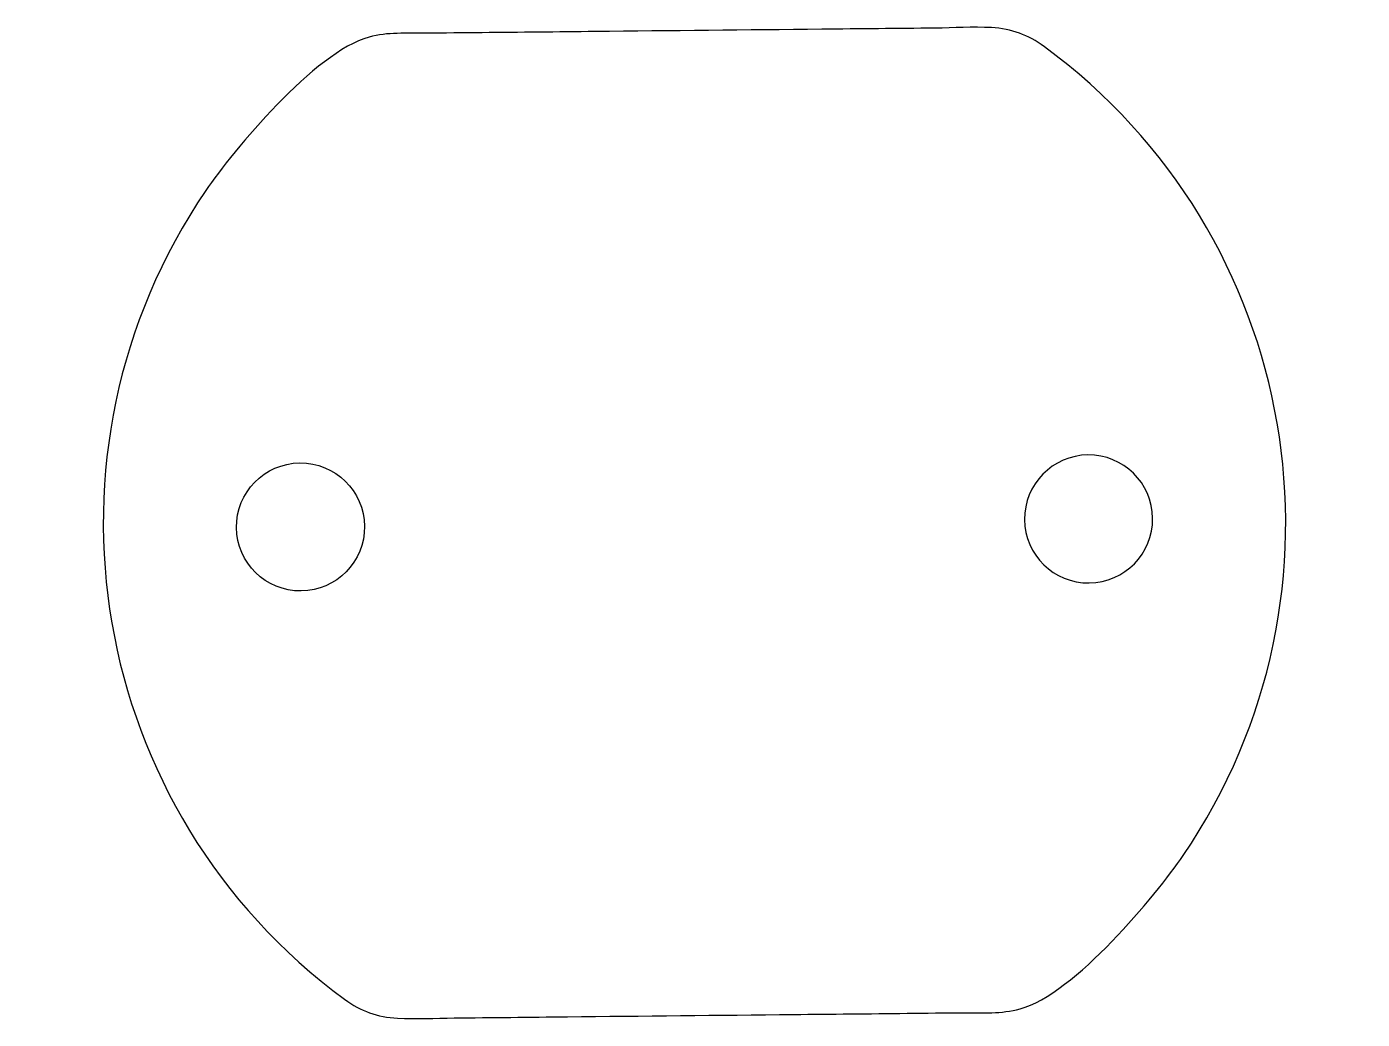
# Model space of a CAD drawing. Extents: x -0.19 to 3.2, y 0.01 to 2.53.
import ezdxf

# ---------------------------------------------------------------- set-up
doc = ezdxf.new("R2010")
doc.units = 0
doc.layers.add('Layer_1', color=7, linetype='CONTINUOUS')

msp = doc.modelspace()

# ---------------------------------------------------------------- linework, layer by layer
at = {"layer": 'Layer_1', "color": 7}
msp.add_lwpolyline([(2.396524, 2.475921), (2.396524, 2.476043)], dxfattribs=at)
for points in [[(0.671534, 1.258594)], [(2.346339, 1.275413)]]:
    msp.add_lwpolyline(points, close=True, dxfattribs=at)
for points in [[(0.825886, 2.510096), (0.777871, 2.509505), (0.730671, 2.513344), (0.682928, 2.500332)], [(0.969657, 2.511474), (0.921643, 2.510883), (0.8739, 2.510686), (0.825886, 2.510096)], [(1.257201, 2.514466), (1.161172, 2.513285), (1.065415, 2.512497), (0.969657, 2.511474)], [(1.831745, 2.52043), (1.64023, 2.518265), (1.448715, 2.516356), (1.257201, 2.514466)], [(2.119017, 2.523147), (2.02326, 2.522163), (1.927502, 2.521178), (1.831745, 2.52043)], [(2.262518, 2.524328), (2.214503, 2.526769), (2.16676, 2.523738), (2.119017, 2.523147)], [(2.396524, 2.476043), (2.355291, 2.506425), (2.313787, 2.521344), (2.262518, 2.524328)], [(0.682928, 2.500332), (0.545666, 2.462897), (0.337604, 2.211974), (0.268702, 2.110793)], [(2.748899, 0.422968), (3.203272, 1.090558), (3.047565, 1.997948), (2.396524, 2.475921)], [(0.268702, 2.110793), (-0.18567, 1.443202), (-0.029963, 0.535814), (0.621079, 0.05784)], [(2.507201, 1.439801), (2.417411, 1.438619), (2.345254, 1.365202), (2.346339, 1.275413)], [(2.671318, 1.27894), (2.67051, 1.368458), (2.59699, 1.440615), (2.507201, 1.439801)], [(0.346556, 1.25534), (0.345471, 1.344858), (0.417628, 1.418371), (0.507418, 1.419456)], [(0.507418, 1.419456), (0.596936, 1.420243), (0.670449, 1.348383), (0.671534, 1.258594)], [(0.510673, 1.094478), (0.420883, 1.093493), (0.34737, 1.165551), (0.346556, 1.25534)], [(0.671534, 1.258594), (0.672347, 1.168804), (0.600191, 1.095291), (0.510673, 1.094478)], [(2.346339, 1.275413), (2.347146, 1.185895), (2.420666, 1.113738), (2.510456, 1.114822)], [(2.510456, 1.114822), (2.600245, 1.11561), (2.672131, 1.189149), (2.671318, 1.27894)], [(2.334946, 0.033428), (2.472207, 0.070864), (2.680269, 0.322058), (2.748899, 0.422968)], [(0.621079, 0.05784), (0.662583, 0.027458), (0.703815, 0.012539), (0.755356, 0.009826)], [(0.755356, 0.009826), (0.803099, 0.00711), (0.850842, 0.010023), (0.898856, 0.010614)], [(0.898856, 0.010614), (0.994343, 0.011598), (1.090371, 0.012582), (1.186129, 0.013606)], [(1.186129, 0.013606), (1.377643, 0.015574), (1.569158, 0.017405), (1.760673, 0.019295)], [(1.760673, 0.019295), (1.85643, 0.020476), (1.952188, 0.021263), (2.048216, 0.022287)], [(2.048216, 0.022287), (2.095959, 0.022877), (2.143974, 0.023468), (2.191717, 0.023665)], [(2.191717, 0.023665), (2.239731, 0.024255), (2.286931, 0.020417), (2.334946, 0.033428)]]:
    msp.add_open_spline(points, degree=3, dxfattribs=at)

doc.saveas('drawing.dxf')
